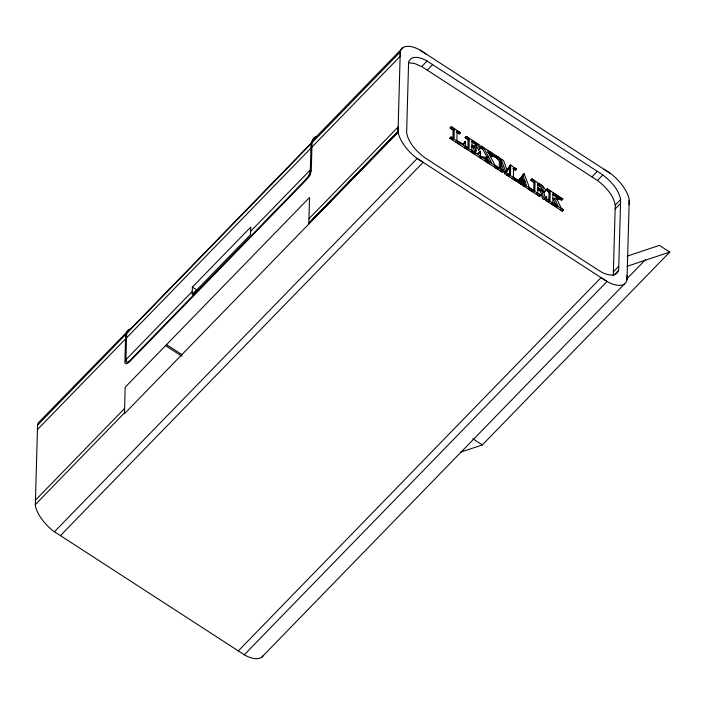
<?xml version="1.0" encoding="UTF-8"?>
<svg xmlns="http://www.w3.org/2000/svg" width="705" height="705" viewBox="0 0 705 705"><rect width="100%" height="100%" fill="white"/><g stroke="black" fill="none" stroke-linecap="round" stroke-linejoin="round"><path stroke-width="1.06" d="M509.451 174.805L509.574 166.574L510.702 165.411L510.455 175.175L507.75 173.738L506.613 175.078L515.126 180.595L516.483 179.396L518.395 180.154L519.418 179.704L524.071 173.659L529.332 187.336L531.64 189.398M263.212 655.668A28.702 13.342 44.2 0 1 245.234 655.377L53.448 531.103A28.702 13.342 44.2 0 1 35.32 505.45L37.577 424.604A28.702 13.342 44.2 0 1 39.912 421.158L130.161 328.724M125.684 334.038L124.944 360.696A8.522 2.961 -57.1 0 0 130.169 361.136L305.758 180.454A8.522 2.961 -57.1 0 0 308.834 176.55L310.561 173.219A8.522 2.961 -57.1 0 0 311.319 168.909L312.059 142.251A25.962 12.073 44.2 0 1 316.263 136.488M308.975 218.726L398.158 126.953L398.105 132.135L124.503 413.676L125.155 387.23L309.565 197.462L308.834 223.846L398.105 132.135L398.122 131.412L308.852 223.132L398.034 131.359L400.255 51.95L37.471 425.265M125.878 361.295L126.662 333.033A28.808 13.395 44.2 0 1 128.953 329.473L129.094 329.385M250.627 231.363L250.751 227.072L192.386 287.12L192.174 294.646L250.487 234.642L250.583 231.407L310.341 169.923L310.279 171.8A7.138 2.485 -57.1 0 1 305.776 179.528M314.65 138.92L313.417 139.678A28.905 13.439 44.2 0 0 311.081 143.256L310.191 174.99L130.196 360.211A7.297 2.538 -57.1 0 1 125.913 361.498L125.922 359.691L192.271 291.412M463.828 144.393L464.242 142.489L465.371 141.326L465.503 146.543L464.375 147.706L449.905 138.339L451.041 136.999L453.65 138.515L454.082 138.03L454.24 129.033L451.332 126.653L460.418 132.699L459.281 133.862L456.364 132.152M452.98 138.154L453.112 130.196L450.195 127.975L451.332 126.653M449.905 138.339L451.041 136.999M459.281 133.862L460.418 132.54M478.51 154.078L479.144 152.35L480.546 151.363L480.405 156.202L479.277 157.365L464.912 148.059L466.049 146.719L468.658 148.226L469.054 147.733L469.213 138.735L466.331 136.373L479.964 145.204L479.849 149.284C477.972 152.562 476.192 141.053 471.248 141.784L472.376 140.621L477.435 144.12L479.55 148.455L478.448 150.271M467.917 148.896L468.085 139.898L465.203 137.695L466.331 136.373M464.912 148.059L466.049 146.719M471.381 146.719C474.729 146.631 473.689 154.113 476.069 151.002L476.245 144.569L474.87 145.565L474.359 147.116M510.702 165.411L506.172 172.901L501.202 159.48C500.814 161.401 499.131 169.456 503.802 171.183L502.665 172.522L487.684 162.811L488.821 161.471L491.482 162.688L488.477 156.73L485.692 158.149L488.265 161.119L487.129 162.458L480.035 157.858L481.171 156.519L484.74 157.374L488.283 156.36L484.168 148.535L481.453 146.173L490.142 151.804L489.006 153.144L487.842 152.421M486.697 156.642L483.031 149.698L480.316 147.512L481.453 146.173M480.035 157.858L481.171 156.519M487.129 162.458L488.265 161.119M489.006 153.144L490.142 151.804M487.684 162.811L488.821 161.471M490.98 156.351L491.429 155.223L489.667 153.567L490.803 152.227L496.717 156.061L495.58 157.4L493.253 156.36L490.768 156.792M489.667 153.567L490.803 152.227M495.58 157.4L496.717 156.061M497.501 167.094L496.364 168.433L497.501 167.094L494.778 164.908L490.195 156.219L494.381 155.188L496.708 156.237M499.307 167.543L499.334 161.189L496.69 158.105L497.827 156.766L503.599 160.52L507.124 170.54L510.438 164.952L516.553 169.077L515.417 170.24L512.755 168.715M496.69 158.105L497.827 156.766M502.665 172.522L500.215 170.169M503.802 171.183L488.812 161.648M506.613 175.078L507.75 173.738M515.126 180.595L516.263 179.255L513.328 177.043L513.619 167.508L516.553 169.077M515.417 170.24L516.553 168.918M545.221 198.581L545.282 197.744C549.292 195.25 544.709 201.445 543.044 196.448C542.603 192.791 542.268 188.984 537.765 187.803L537.695 192.853L540.709 195.118L539.572 196.439L522.37 185.292L523.507 183.952L526.415 185.371L525.04 181.388L520.757 178.612C517.179 180.921 524.203 182.666 520.933 184.357L515.346 180.559L517.267 181.317M516.263 179.255L507.741 173.915M515.346 180.736L516.483 179.396M520.933 184.357L522.07 183.018M522.37 185.292L523.507 183.952M530.574 190.606L528.204 188.499M533.817 190.535L533.949 182.56L530.865 180.251L532.002 178.92L543.176 186.402L545.89 190.473L544.965 191.443L541.572 190.2C545.203 191.637 543.819 196.351 545.934 198.228L546.419 196.58M531.702 189.442L534.813 190.958L535.077 181.397L532.002 178.92M539.572 196.439L540.709 195.118M545.837 200.493L546.974 199.154L549.838 200.731L550.006 200.194L550.173 191.178L547.256 188.817L555.972 194.457L553.011 193.161L552.826 198.493L558.977 197.673L556.65 194.897L562.863 198.925L560.845 198.228L556.589 198.51L561.065 207.896L563.454 210.019L562.326 211.183L554.65 206.213L555.787 204.882L558.025 206.036L554.685 198.695L552.817 198.828L552.799 202.617L555.487 204.67L554.35 206.01L545.837 200.493L546.974 199.154M548.878 201.357L549.036 192.342L546.119 190.138L547.256 188.817M554.35 206.01L555.487 204.67M552.226 194.272L554.835 195.778L553.099 194.492M557.919 198.616L555.514 196.219L556.65 194.897M554.65 206.213L555.787 204.882M556.941 199.524C558.492 198.281 564.344 201.639 559.955 198.942M562.326 211.183L563.462 209.861M613.279 275.752L615.253 205.076C613.262 194.818 605.489 186.684 597.487 180.48L421.705 66.578L414.655 63.538L409.385 62.86M618.655 270.218L620.629 199.541C618.637 189.293 610.865 181.15 602.863 174.946L427.089 61.044C421.942 57.889 411.112 54.091 408.6 62.155L406.626 132.831C408.618 143.089 416.391 151.222 424.392 157.426L600.175 271.328C605.322 274.483 616.144 278.281 618.655 270.218L613.949 275.065M627.018 279.735L629.23 200.326M545.467 198.413C540.709 203.807 542.859 188.966 537.492 189.53M465.371 141.326L464.956 143.221L463.062 144.058L456.875 140.445L457.157 130.927L460.418 132.699M629.107 204.732L629.168 199.55A28.702 13.342 44.2 0 0 611.041 173.897L604.088 169.332M541.986 190.588L541.352 187.618L537.783 184.728M452.954 139.202L452.522 139.678L449.913 138.162M475.998 144.402L474.756 146.446L471.901 144.948L472.376 140.621M480.272 151.187C479.479 156.166 473.716 152.139 471.821 150.094L471.892 145.124L474.747 147.336L476.069 151.002M500.065 160.643L505.044 174.065L509.574 166.574M506.542 170.769L510.438 164.952M518.898 180.771L523.022 175.668L524.934 181.123L523.806 182.287L519.744 179.652L523.022 175.668M524.071 173.659L518.29 180.868M313.513 139.616L402.696 47.843M126.662 333.033L311.081 143.256M37.347 429.671L400.132 56.356L400.361 51.28A28.702 13.342 44.2 0 1 419.246 49.623L426.199 54.065M192.394 294.664L196.986 289.931M421.705 66.578L427.089 61.044M427.239 70.165L432.614 64.631M35.373 500.268L124.556 408.495M35.25 504.674L124.432 412.901M54.417 531.799L417.201 158.475L607.04 281.489L244.256 654.813M450.195 127.975L451.332 126.812M453.112 130.196L454.24 129.033M60.392 535.668L423.176 162.353L416.232 157.779A28.702 13.342 44.2 0 1 398.105 132.135M465.203 137.695L466.331 136.532M465.644 141.502L464.242 142.489M468.085 139.898L469.213 138.735M476.245 144.569L474.87 145.565M474.685 152.007L475.822 150.835M480.316 147.512L481.453 146.349M480.546 151.363L479.144 152.35M485.075 158.704L488.477 156.73M491.429 155.223L492.566 154.06L490.795 152.403M504.56 173.747L505.688 172.584M505.044 174.065L506.172 172.901M524.908 185.397L523.912 182.551L525.04 181.388M530.865 180.251L531.993 179.079M533.949 182.56L535.077 181.397M528.53 188.975L529.658 187.812M530.512 190.385L531.64 189.222M530.512 190.561L531.711 189.266M546.119 190.138L547.256 188.975M549.036 192.342L550.173 191.178M546.613 196.713L545.282 197.744M554.835 195.778L555.972 194.457M555.514 196.219L556.642 195.056M554.685 198.695L553.557 199.868L556.245 205.684M557.77 198.158L558.906 196.986M561.726 200.246L562.863 198.925M591.953 176.893L597.329 171.368M597.487 180.48L602.863 174.946M615.253 205.076L620.629 199.541M615.139 208.997L620.523 203.472M238.281 650.935L601.065 277.62L608.018 282.062A28.702 13.342 44.2 0 0 626.904 280.396L627.142 275.329M613.385 271.83L618.761 266.296M626.516 279.224L645.639 259.546M261.784 657.157L624.568 283.842M460.444 452.231L482.326 444.934L669.75 252.073L659.413 245.375L627.106 256.144M545.062 199.145L544.41 199.268M525.278 186.534L522.379 185.115M627.027 266.323L669.75 252.073M533.685 192.121L530.574 190.429M467.829 149.416L464.912 147.883M543.22 192.553L544.516 192.35L544.701 191.196M509.327 176.347L506.622 174.902M498.224 169.129L496.399 168.469L497.536 167.129C502.647 170.98 501.784 158.008 497.827 156.942M540.638 191.125L537.316 189.222M472.623 147.23L473.231 147.512M480.035 157.682L481.198 158.272M548.375 201.78L545.837 200.317M489.675 163.798L487.684 162.635M459.863 144.499L456.003 141.908M474.756 154.157L470.693 151.258M490.134 151.98L487.472 150.764L490.046 155.893L492.531 154.924L492.566 154.06M554.659 206.054L556.879 207.076M420.224 50.187L610.063 173.201M522.934 174.822L523.392 175.113M450.204 127.816L453.835 130.169M456.567 131.941L459.29 133.703M465.203 137.537L468.843 139.898M472.473 142.251L477.021 145.195M480.325 147.336L482.934 149.028M489.675 153.39L491.359 154.492M493.897 156.131L495.589 157.224M513.672 168.944L515.425 170.081M530.865 180.092L534.478 182.428M537.192 184.19L541.035 186.737M546.128 189.98L547.873 191.108M555.514 196.06L558.184 197.788M520.872 178.488L524.934 181.123M519.62 179.775L523.912 182.551M451.041 137.175L465.503 146.543M466.04 146.896L480.405 156.202M481.162 156.695L488.257 161.286M516.474 179.572L522.07 183.194M523.498 184.128L540.709 195.276M546.965 199.33L555.478 204.847M555.787 205.049L563.454 210.019M472.852 438.801L482.326 444.934M192.386 287.12L197.259 290.275M166.451 344.578L182.137 354.747M165.393 345.538L181.916 356.245M496.699 157.929L499.175 159.541M539.581 196.281L536.893 194.43L536.505 193.346M562.326 211.024L560.334 209.588M496.364 168.266L494.161 166.671M515.135 180.427L512.2 178.206M554.35 205.842L551.962 204.115M487.137 162.282L485.19 160.652M519.946 183.476L518.748 182.146M487.34 157.894L489.693 162.406M521.885 176.832L523.163 180.471M551.592 203.119L551.663 203.78M125.675 334.496A28.605 13.298 44.2 0 1 130.346 329.305M537.871 183.793L537.765 187.618L541.22 189.742L542.929 189.795C544.516 187.089 539.246 182.48 537.871 183.793"/></g></svg>
